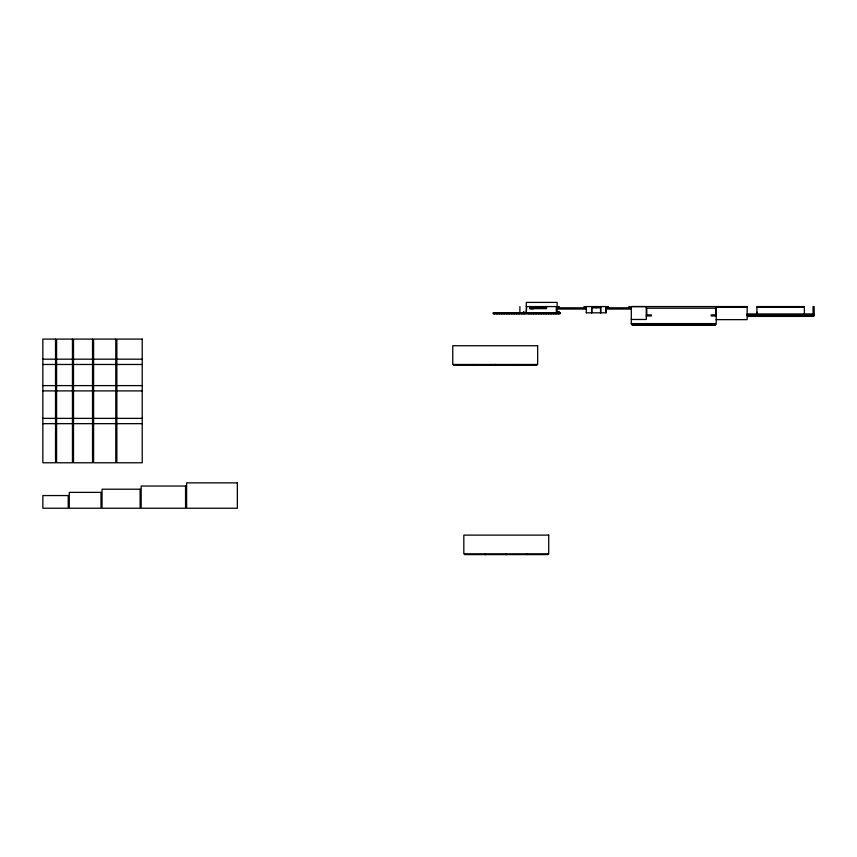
<?xml version="1.0" encoding="UTF-8"?>
<svg xmlns="http://www.w3.org/2000/svg" width="857" height="857" viewBox="0 0 857 857"><rect width="100%" height="100%" fill="white"/><g stroke="black" fill="none" stroke-linecap="round" stroke-linejoin="round"><path stroke-width="1.29" d="M560.264 312.73L526.294 313.105L526.294 302.403L557.136 302.403L557.136 312.859M747.143 315.558L814.15 315.558L814.15 306.57L813.047 306.57L813.047 313.941M526.294 306.57L557.136 306.57M586.274 312.816L606.124 312.816L606.103 306.57L586.274 306.57L586.306 312.816M716.195 306.731L747.143 306.731M716.195 307.074L747.143 307.074M529.862 307.277L546.509 307.277M756.924 307.202L804.369 307.202M529.862 307.406L546.509 307.406M557.136 307.813L586.274 307.813M591.844 307.813L600.553 307.813M606.124 307.813L631.298 307.813M646.285 308.188L716.195 308.188M529.862 308.649L546.509 308.649L546.509 306.57M530.858 308.82L533.268 308.82M557.136 309.066L586.274 309.066M606.124 309.066L631.298 309.066M756.827 312.355L757.363 312.355M560.264 312.859L526.294 312.859L526.712 306.57M493.246 313.105L526.123 313.105M814.15 313.941L747.143 313.941L747.143 315.312L814.15 315.312M646.285 314.894L651.277 314.894L651.277 315.933L646.285 315.933M716.195 314.894L711.203 314.894L711.203 315.933L716.195 315.933M760.459 315.558L759.206 315.558L759.206 316.394M756.827 316.179L757.62 316.179M631.298 319.468L646.285 319.468L646.285 306.57M716.195 319.64L747.143 319.64L747.143 306.57L631.298 306.57L631.298 324.353L716.195 324.353L716.195 306.57M631.298 323.507L632.166 323.507L632.166 325.103L715.327 325.103L715.327 323.507M632.166 323.603L715.327 323.603M632.166 324.728L715.327 324.728M42.85 359.179L55.534 359.179M56.594 359.179L72.449 359.179M73.509 359.179L92.535 359.179M93.595 359.179L115.791 359.179M116.852 359.179L142.219 359.179M42.85 364.471L55.534 364.471M56.594 364.471L72.449 364.471M73.509 364.471L92.535 364.471M93.595 364.471L115.791 364.471M116.852 364.471L142.219 364.471M42.85 385.607L55.534 385.607M56.594 385.607L72.449 385.607M73.509 385.607L92.535 385.607M93.595 385.607L115.791 385.607M116.852 385.607L142.219 385.607M42.85 390.899L55.534 390.899M56.594 390.899L72.449 390.899M73.509 390.899L92.535 390.899M93.595 390.899L115.791 390.899M116.852 390.899L142.219 390.899M42.85 418.377L55.534 418.377M56.594 418.377L72.449 418.377M73.509 418.377L92.535 418.377M93.595 418.377L115.791 418.377M116.852 418.377L142.219 418.377M42.85 423.669L55.534 423.669M56.594 423.669L72.449 423.669M73.509 423.669L92.535 423.669M93.595 423.669L115.791 423.669M116.852 423.669L142.219 423.669M813.732 315.558L813.732 316.394L812.49 316.394L812.49 315.558M812.072 315.558L812.072 316.394L810.818 316.394L810.818 315.558M810.401 315.558L810.401 316.394L809.158 316.394L809.158 315.558M808.74 315.558L808.74 316.394L807.487 316.394L807.487 315.558M807.08 315.558L807.08 316.394L805.826 316.394L805.826 315.558M805.409 315.558L805.409 316.394L755.874 316.394L755.874 315.558M804.369 313.941L804.369 306.57L756.924 306.57L756.924 316.394M804.369 315.558L804.166 316.394L804.166 315.558M803.748 315.558L803.748 316.394M802.495 315.558L802.495 316.394M802.077 315.558L802.077 316.394M800.834 315.312L800.834 316.394M800.406 315.558L800.406 316.394M799.163 315.558L799.163 316.394M798.745 315.558L798.745 316.394M797.492 315.558L797.492 316.394M797.085 315.558L797.085 316.394M795.832 315.558L795.832 316.394M795.414 315.558L795.414 316.394M794.171 315.558L794.171 316.394M793.753 315.558L793.753 316.394M792.5 315.558L792.5 316.394M792.082 315.558L792.082 316.394M790.84 315.558L790.84 316.394M790.422 315.558L790.422 316.394M789.168 315.558L789.168 316.394M788.761 315.558L788.761 316.394M787.508 315.558L787.508 316.394M787.09 315.312L787.09 316.394M785.848 315.558L785.848 316.394M785.43 315.558L785.43 316.394M784.176 315.558L784.176 316.394M783.759 315.558L783.759 316.394M782.516 315.558L782.516 316.394M782.098 315.558L782.098 316.394M780.845 315.558L780.845 316.394M780.438 315.558L780.438 316.394M779.184 315.558L779.184 316.394M778.767 315.558L778.767 316.394M777.524 315.558L777.524 316.394M777.106 315.558L777.106 316.394M775.853 315.558L775.853 316.394M775.435 315.558L775.435 316.394M774.192 315.558L774.192 316.394M773.775 315.312L773.775 316.394M772.521 315.558L772.521 316.394M772.114 315.558L772.114 316.394M770.861 315.558L770.861 316.394M770.443 315.558L770.443 316.394M769.2 315.558L769.2 316.394M768.783 315.558L768.783 316.394M767.529 315.558L767.529 316.394M767.111 315.558L767.111 316.394M765.869 315.558L765.869 316.394M765.451 315.558L765.451 316.394M764.198 315.558L764.198 316.394M763.791 315.558L763.791 316.394M762.537 315.558L762.537 316.394M762.119 315.558L762.119 316.394M760.877 315.558L760.877 316.394M760.459 315.312L760.459 316.394M758.788 315.558L758.788 316.394M757.545 315.558L757.545 316.394M757.127 315.558L757.127 316.394M755.467 315.558L755.467 316.394L754.214 316.394L754.214 315.558M753.796 315.558L753.796 316.394L752.553 316.394L752.553 315.558M752.135 315.558L752.135 316.394L750.882 316.394L750.882 315.558M750.464 315.558L750.464 316.394L749.222 316.394L749.222 315.558M748.804 315.558L748.804 316.394L747.55 316.394L747.55 315.558M746.308 306.731L746.308 307.32M717.03 306.731L717.03 307.32M715.702 308.188L715.702 314.894M694.631 324.353L694.502 325.103M673.806 324.353L673.806 325.103M673.688 324.353L673.688 325.103M652.991 324.353L652.991 325.103M646.778 308.188L646.778 314.894M645.535 306.57L632.048 306.57M630.002 307.813L630.002 306.57L628.92 306.57L628.92 307.813M608.491 307.813L608.491 306.57L607.409 306.57L607.409 307.813M606.081 306.57L606.081 312.816M600.757 306.57L600.757 312.816M600.553 306.57L600.553 312.816M596.193 306.57L596.193 307.813M591.844 306.57L591.844 312.816M591.641 306.57L591.641 312.816M585.192 307.813L585.192 306.57L584.11 306.57L584.11 307.813M559.846 313.105L559.846 313.941L558.593 313.941L558.593 313.105M559.3 307.813L559.3 306.57L558.218 306.57L558.218 307.813M559.3 312.859L559.3 311.562L558.218 311.562L558.218 312.859M558.175 313.105L558.175 313.941L556.932 313.941L556.932 313.105M556.514 313.105L556.514 313.941L555.272 313.941L555.272 313.105M556.311 306.57L556.311 312.859M554.854 313.105L554.854 313.941L553.601 313.941L553.601 313.105M553.183 313.105L553.183 313.941L551.94 313.941L551.94 313.105M551.522 313.105L551.522 313.941L550.269 313.941L550.269 313.105M549.851 313.105L549.851 313.941L548.609 313.941L548.609 313.105M548.191 313.105L548.191 313.941L546.937 313.941L546.937 312.859M547.848 553.847L547.848 554.597L464.687 554.597L464.687 553.847M546.52 313.105L546.52 313.941L545.277 313.941L545.277 313.105M544.859 313.105L544.859 313.941L543.606 313.941L543.606 313.105M543.188 313.105L543.188 313.941L541.945 313.941L541.945 313.105M541.528 313.105L541.528 313.941L540.274 313.941L540.274 313.105M539.867 313.105L539.867 313.941L538.614 313.941L538.614 313.105M538.196 313.105L538.196 313.941L536.953 313.941L536.953 313.105M536.782 364.471L536.782 365.221L453.632 365.221L453.632 364.471M536.536 313.105L536.536 313.941L535.282 313.941L535.282 313.105M534.864 313.105L534.864 313.941L533.622 313.941L533.622 313.105M533.204 313.105L533.204 313.941L531.951 313.941L531.951 313.105M531.544 313.105L531.544 313.941L530.29 313.941L530.29 313.105M529.862 306.57L529.969 308.649M529.872 313.105L529.872 313.941L528.63 313.941L528.63 313.105M528.212 313.105L528.212 313.941L526.959 313.941L526.959 313.105M527.151 553.847L527.023 554.597M524.88 313.105L524.88 313.941L526.123 313.941L526.123 312.859L493.246 312.859L493.246 313.941L494.489 313.941L494.489 313.105M524.463 313.105L524.463 313.941L523.209 313.941L523.209 313.105M522.802 313.105L522.802 313.941L521.549 313.941L521.549 313.105M521.131 313.105L521.131 313.941L519.888 313.941L519.888 306.57M519.471 313.105L519.471 313.941L518.217 313.941L518.217 313.105M517.799 313.105L517.799 313.941L516.557 313.941L516.557 313.105M516.139 313.105L516.139 313.941L514.886 313.941L514.886 313.105M515.957 364.471L516.085 365.221M514.479 313.105L514.479 313.941L513.225 313.941L513.225 313.105M512.807 313.105L512.807 313.941L511.565 313.941L511.565 313.105M511.147 313.105L511.147 313.941L509.894 313.941L509.894 313.105M509.476 313.105L509.476 313.941L508.233 313.941L508.233 313.105M507.815 313.105L507.815 313.941L506.562 313.941L506.562 313.105M506.326 553.847L506.326 554.597M506.144 313.105L506.144 313.941L504.902 313.941L504.902 313.105M506.208 553.847L506.208 554.597M504.484 313.105L504.484 313.941L503.23 313.941L503.23 313.105M502.813 313.105L502.813 313.941L501.57 313.941L501.57 313.105M501.152 313.105L501.152 313.941L499.899 313.941L499.899 313.105M499.481 313.105L499.481 313.941L498.238 313.941L498.238 313.105M497.821 313.105L497.821 313.941L496.578 313.941L496.578 313.105M496.16 313.105L496.16 313.941L494.907 313.941L494.907 313.105M495.271 364.471L495.271 365.221M495.142 364.471L495.142 365.221M485.512 553.847L485.512 554.597M485.383 553.847L485.383 554.597M474.317 364.471L474.446 365.221M523.509 312.077L524.238 312.269L523.509 312.077M55.534 339.093L42.85 339.093L42.85 462.78L55.534 462.78L55.534 339.093M72.449 339.093L56.594 339.093L56.594 462.78L72.449 462.78L72.449 339.093M92.535 339.093L73.509 339.093L73.509 462.78L92.535 462.78L92.535 339.093M115.791 339.093L93.595 339.093L93.595 462.78L115.791 462.78L115.791 339.093M142.219 339.093L116.852 339.093L116.852 462.78L142.219 462.78L142.219 339.093M537.66 345.735L452.753 345.735L452.753 364.471L537.66 364.471L537.66 345.735M237.357 482.866L186.622 482.866L186.622 508.233L237.357 508.233L237.357 482.866M185.562 486.037L141.159 486.037L141.159 508.233L185.562 508.233L185.562 486.037M140.109 489.208L102.047 489.208L102.047 508.233L140.109 508.233L140.109 489.208M100.987 492.379L69.278 492.379L69.278 508.233L100.987 508.233L100.987 492.379M68.217 495.55L42.85 495.55L42.85 508.233L68.217 508.233L68.217 495.55M548.716 535.111L463.819 535.111L463.819 553.847L548.716 553.847L548.716 535.111"/></g></svg>
